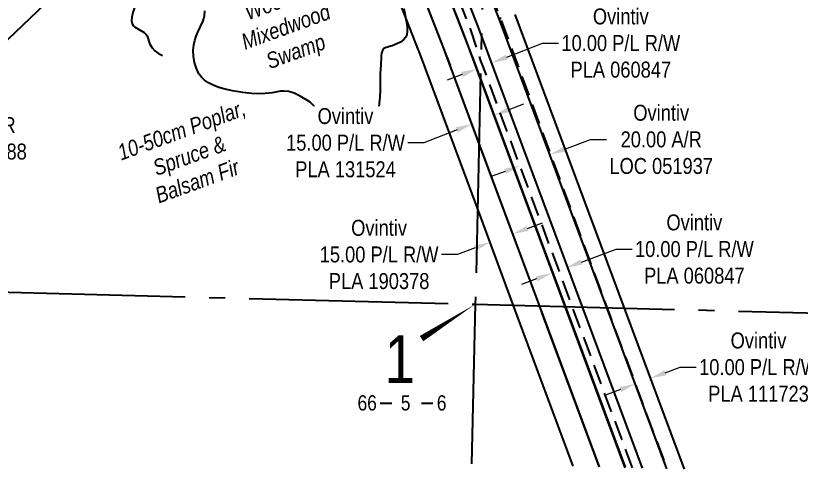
# Model space of a CAD drawing. Extents: x 391856 to 401992, y 6055951 to 6064954.
# Drawn here: x 395464.5 to 395956.4, y 6060666.3 to 6060950.4 of the extents above; entities that cross this region are included whole.
import ezdxf
from ezdxf.enums import TextEntityAlignment as Align

# ---------------------------------------------------------------- set-up
doc = ezdxf.new("R2010")
doc.units = 0
doc.header["$LTSCALE"] = 5
doc.header["$PDSIZE"] = 0.5
doc.linetypes.add('foc-ACCESSROAD', pattern=[3.75, 2.5, -1.25])
doc.linetypes.add('foc-QUARTERLINE', pattern=[33, 25, -3, 2, -3])
doc.layers.get('Defpoints').update_dxf_attribs({"color": 9})
for name, color, linetype in [('10', 1, 'Continuous'), ('9', 3, 'Continuous'), ('F-AR', 190, 'foc-ACCESSROAD'), ('F-RW', 190, 'Continuous'), ('L-QSEC', 8, 'foc-QUARTERLINE'), ('L-SECLBL', 7, 'Continuous'), ('T-BUSH-T', 110, 'Continuous'), ('T-CREEK', 160, 'Continuous'), ('WETLAND', 143, 'Continuous'), ('WETLAND-T', 146, 'Continuous')]:
    doc.layers.add(name, color=color, linetype=linetype)
for name, color, linetype, lineweight in [('F-AR-T', 190, 'Continuous', 9), ('F-RW-T', 190, 'Continuous', 9), ('F-RW-T2', 190, 'Continuous', 9)]:
    doc.layers.add(name, color=color, linetype=linetype, lineweight=lineweight)
doc.styles.add('80CG', font='ARIALN.TTF', dxfattribs={"height": 10})
doc.styles.add('80L', font='ARIALN.TTF', dxfattribs={"height": 10})
doc.styles.add('foc-LtypeFont', font='ARIALN.TTF', dxfattribs={"height": 7.35})
doc.styles.add('SIMPLEX', font='ARIALN.TTF')
doc.linetypes.add('foc-TOPO-flowdirection-NOLINE', pattern='A,0,[">",foc-LtypeFont,S=0.3,R=0,X=0,Y=-0.945],-20,[">",foc-LtypeFont,S=0.3,R=0,X=0,Y=-0.945],0', length=20)
doc.dimstyles.new('Compass 5 000', dxfattribs={"dimscale": 5, "dimtxt": 9, "dimasz": 2, "dimexe": 0.2, "dimexo": 0.0625, "dimgap": 0.5, "dimtad": 0, "dimtih": 1, "dimtoh": 1, "dimzin": 0, "dimdsep": 46, "dimtxsty": '80CG', "dimcen": 0.1, "dimse1": 1, "dimse2": 1, "dimclrd": 256, "dimclrt": 256, "dimaunit": 1, "dimadec": 4, "dimazin": 0, "dimtfac": 0.06, "dimtofl": 0, "dimtmove": 0, "dimatfit": 1, "dimfxl": 0.2, "dimtolj": 1, "dimtzin": 0, "dimlwd": -1, "dimarcsym": 0})

# ---------------------------------------------------------------- blocks, each defined once
blk = doc.blocks.new('L-SECLBL')
at = {"layer": '9', "color": 7}
for p, q in [((-5.08, -27.83), (-12.29, -27.83)), ((20.7, -27.83), (13.5, -27.83))]:
    blk.add_line(p, q, dxfattribs=at)
at = {"layer": '10', "color": 2, "style": 'SIMPLEX'}
blk.add_attdef('SEC', text='', height=30, dxfattribs=at).set_placement((0, 0), align=Align.MIDDLE)
at = {"layer": '10', "color": 5, "style": '80L'}
blk.add_attdef('TWP', text='', height=9.5, dxfattribs=at).set_placement((-14.43, -27.37), align=Align.MIDDLE_RIGHT)
blk.add_attdef('RGE', text='', height=9.5, dxfattribs=at).set_placement((3.62, -27.37), align=Align.MIDDLE_CENTER)
blk.add_attdef('MER', text='', height=9.5, dxfattribs=at).set_placement((23.17, -27.37), align=Align.MIDDLE_LEFT)
blk = doc.blocks.new('*D78')
at = {"layer": 'Defpoints', "color": 0, "transparency": 16777216}
for p in [(395799.45, 6060863.41), (395804.77, 6060849.12), (395785.99, 6060842.13)]:
    blk.add_point(p, dxfattribs=at)
at = {"layer": 'F-AR-T', "transparency": 16777216}
for p, q in [((395808.82, 6060866.9), (395824.89, 6060872.89)), ((395824.89, 6060872.89), (395834.89, 6060872.89)), ((395771.3, 6060852.92), (395761.93, 6060849.43))]:
    blk.add_line(p, q, dxfattribs=at)
for points in [[(395808.24, 6060868.46), (395809.4, 6060865.34), (395799.45, 6060863.41)], [(395770.72, 6060854.48), (395771.88, 6060851.36), (395780.67, 6060856.41)]]:
    blk.add_solid(points, dxfattribs=at)
at = {"layer": 'F-AR-T', "transparency": 16777216, "insert": (395869.2, 6060872.89), "char_height": 10, "attachment_point": 5, "style": '80CG'}
blk.add_mtext('\\A1;Ovintiv\\P20.00 A/R\\PLOC 051937', dxfattribs=at)
blk = doc.blocks.new('*D80')
at = {"layer": 'Defpoints', "color": 0, "transparency": 16777216}
for p in [(395378.25, 6060893.38), (395358.82, 6060891.81), (395371.16, 6060883.21)]:
    blk.add_point(p, dxfattribs=at)
at = {"layer": 'F-AR-T', "transparency": 16777216}
for p, q in [((395357.7, 6060907.7), (395349.49, 6060913.42)), ((395386.46, 6060887.66), (395394.68, 6060881.93)), ((395394.68, 6060881.93), (395404.68, 6060881.93))]:
    blk.add_line(p, q, dxfattribs=at)
for points in [[(395358.65, 6060909.07), (395356.75, 6060906.33), (395365.9, 6060901.98)], [(395387.41, 6060889.03), (395385.5, 6060886.3), (395378.25, 6060893.38)]]:
    blk.add_solid(points, dxfattribs=at)
at = {"layer": 'F-AR-T', "transparency": 16777216, "insert": (395438.99, 6060881.93), "char_height": 10, "attachment_point": 5, "style": '80CG'}
blk.add_mtext('\\A1;Ovintiv\\P15.00 A/R\\PLOC 090988', dxfattribs=at)
blk = doc.blocks.new('*D90')
at = {"layer": 'Defpoints', "color": 0, "transparency": 16777216}
for p in [(395733.27, 6060997.06), (395723.95, 6060993.42), (395753.7, 6060917.21)]:
    blk.add_point(p, dxfattribs=at)
at = {"layer": 'F-RW-T', "transparency": 16777216}
for p, q in [((395772.33, 6060924.48), (395794.79, 6060933.24)), ((395794.79, 6060933.24), (395804.79, 6060933.24)), ((395744.38, 6060913.57), (395735.07, 6060909.94))]:
    blk.add_line(p, q, dxfattribs=at)
for points in [[(395771.72, 6060926.03), (395772.93, 6060922.93), (395763.01, 6060920.84)], [(395743.78, 6060915.13), (395744.99, 6060912.02), (395753.7, 6060917.21)]]:
    blk.add_solid(points, dxfattribs=at)
at = {"layer": 'F-RW-T', "transparency": 16777216, "insert": (395843.87, 6060933.24), "char_height": 10, "attachment_point": 5, "style": '80CG'}
blk.add_mtext('\\A1;Ovintiv\\P10.00 P/L R/W\\PPLA 060847', dxfattribs=at)
blk = doc.blocks.new('*D91')
at = {"layer": 'Defpoints', "color": 0, "transparency": 16777216}
for p in [(395798.5, 6060794.26), (395807.87, 6060797.75), (395809.79, 6060792.6)]:
    blk.add_point(p, dxfattribs=at)
at = {"layer": 'F-RW-T2', "transparency": 16777216}
for p, q in [((395819.16, 6060796.09), (395840.89, 6060804.18)), ((395840.89, 6060804.18), (395850.89, 6060804.18)), ((395791.05, 6060785.62), (395781.68, 6060782.13))]:
    blk.add_line(p, q, dxfattribs=at)
for points in [[(395818.58, 6060797.65), (395819.75, 6060794.53), (395809.79, 6060792.6)], [(395790.47, 6060787.18), (395791.63, 6060784.06), (395800.42, 6060789.11)]]:
    blk.add_solid(points, dxfattribs=at)
at = {"layer": 'F-RW-T2', "transparency": 16777216, "insert": (395889.98, 6060804.18), "char_height": 10, "attachment_point": 5, "style": '80CG'}
blk.add_mtext('\\A1;Ovintiv\\P10.00 P/L R/W\\PPLA 060847', dxfattribs=at)
blk = doc.blocks.new('*D93')
at = {"layer": 'Defpoints', "color": 0, "transparency": 16777216}
for p in [(395787.38, 6060924.47), (395778, 6060920.98), (395862.35, 6060723.23)]:
    blk.add_point(p, dxfattribs=at)
at = {"layer": 'F-RW-T2', "transparency": 16777216}
for p, q in [((395871.72, 6060726.72), (395881.12, 6060730.22)), ((395881.12, 6060730.22), (395891.12, 6060730.22)), ((395843.6, 6060716.24), (395834.23, 6060712.75))]:
    blk.add_line(p, q, dxfattribs=at)
for points in [[(395871.14, 6060728.28), (395872.3, 6060725.16), (395862.35, 6060723.23)], [(395843.02, 6060717.8), (395844.18, 6060714.68), (395852.97, 6060719.73)]]:
    blk.add_solid(points, dxfattribs=at)
at = {"layer": 'F-RW-T2', "transparency": 16777216, "insert": (395930.2, 6060730.22), "char_height": 10, "attachment_point": 5, "style": '80CG'}
blk.add_mtext('\\A1;Ovintiv\\P10.00 P/L R/W\\PPLA 111723', dxfattribs=at)
blk = doc.blocks.new('*D94')
at = {"layer": 'Defpoints', "color": 0, "transparency": 16777216}
for p in [(395742.48, 6060944.42), (395728.5, 6060938.97), (395750.51, 6060882.59)]:
    blk.add_point(p, dxfattribs=at)
at = {"layer": 'F-RW-T', "transparency": 16777216}
for p, q in [((395773.8, 6060891.68), (395783.11, 6060895.31)), ((395741.19, 6060878.95), (395720.34, 6060870.82)), ((395720.34, 6060870.82), (395710.34, 6060870.82))]:
    blk.add_line(p, q, dxfattribs=at)
for points in [[(395773.19, 6060893.23), (395774.4, 6060890.13), (395764.48, 6060888.04)], [(395740.58, 6060880.51), (395741.8, 6060877.4), (395750.51, 6060882.59)]]:
    blk.add_solid(points, dxfattribs=at)
at = {"layer": 'F-RW-T', "transparency": 16777216, "insert": (395671.26, 6060870.82), "char_height": 10, "attachment_point": 5, "style": '80CG', "bg_fill": 3, "box_fill_scale": 1.1, "bg_fill_color": 256, "bg_fill_true_color": 13158600, "bg_fill_transparency": 0}
blk.add_mtext('\\A1;Ovintiv\\P15.00 P/L R/W\\PPLA 131524', dxfattribs=at)
blk = doc.blocks.new('*D95')
at = {"layer": 'Defpoints', "color": 0, "transparency": 16777216}
for p in [(395747.22, 6060890.88), (395733.15, 6060885.65), (395761.91, 6060808.42)]:
    blk.add_point(p, dxfattribs=at)
at = {"layer": 'F-RW-T', "transparency": 16777216}
for p, q in [((395785.34, 6060817.15), (395794.71, 6060820.64)), ((395752.54, 6060804.93), (395741.41, 6060800.79)), ((395741.41, 6060800.79), (395731.41, 6060800.79))]:
    blk.add_line(p, q, dxfattribs=at)
for points in [[(395784.76, 6060818.71), (395785.92, 6060815.59), (395775.97, 6060813.66)], [(395751.96, 6060806.49), (395753.12, 6060803.37), (395761.91, 6060808.42)]]:
    blk.add_solid(points, dxfattribs=at)
at = {"layer": 'F-RW-T', "transparency": 16777216, "insert": (395692.33, 6060800.79), "char_height": 10, "attachment_point": 5, "style": '80CG'}
blk.add_mtext('\\A1;Ovintiv\\P15.00 P/L R/W\\PPLA 190378', dxfattribs=at)

msp = doc.modelspace()

# ---------------------------------------------------------------- linework, layer by layer
at = {"layer": 'F-AR', "flags": 128}
msp.add_lwpolyline([(395851.175, 6060667.096), (395813.563, 6060768.093), (395756.152, 6060922.25), (395749.739, 6060941.63), (395749.739, 6060941.63), (395657.773, 6061176.746), (395674.499, 6061188.887), (395768.364, 6060948.916), (395768.364, 6060948.916), (395835.172, 6060767.533), (395872.776, 6060666.537)], dxfattribs=at)
at = {"layer": 'F-RW'}
for points in [[(395545.658, 6061680.95), (395572.499, 6061580.209), (395619.701, 6061403.051), (395620.503, 6061400.037), (395625.203, 6061382.401), (395626.468, 6061377.652), (395629.386, 6061366.699), (395634.909, 6061345.992), (395638.612, 6061332.005), (395643.095, 6061315.099), (395713.632, 6061217.867), (395726.584, 6061200.015), (395687.824, 6061171.897), (395649.124, 6061143.821), (395658.996, 6061118.54), (395736.793, 6060919.309)], [(395656.832, 6061321.708), (395725.774, 6061226.675), (395747.533, 6061196.681), (395696.632, 6061159.755), (395667.311, 6061138.484), (395672.968, 6061123.996), (395750.765, 6060924.765)], [(395516.788, 6061157.82), (395519.577, 6061137.31), (395553.24, 6061096.386), (395568.791, 6061112.679), (395661.814, 6061180.14), (395754.377, 6060942.981), (395857.203, 6060666.94)], [(395505.307, 6061168.034), (395510.051, 6061133.15), (395546.28, 6061089.107), (395552.685, 6061081.321), (395575.397, 6061105.117), (395657.205, 6061164.444), (395745.033, 6060939.418), (395846.428, 6060667.218)], [(395505.308, 6060979.336), (395450.434, 6060926.98), (395441.022, 6060913.457), (395424.594, 6060924.894), (395412.28, 6060933.466), (395408.176, 6060936.324), (395395.86, 6060944.898), (395393.044, 6060940.86), (395282.06, 6060781.819), (395260.232, 6060750.548), (395213.621, 6060683.574)], [(395872.776, 6060666.537), (395835.172, 6060767.533), (395768.109, 6060947.519), (395757.368, 6060974.988)], [(395777.404, 6060951.248), (395845.948, 6060767.254), (395883.574, 6060666.258)], [(395731.046, 6060934.263), (395731.419, 6060933.307), (395755.52, 6060868.579), (395792.641, 6060768.89), (395795.514, 6060761.174), (395830.249, 6060667.891)], [(395814.083, 6060668.309), (395776.475, 6060769.309), (395754.587, 6060828.089), (395717.399, 6060927.962), (395717.072, 6060928.799)], [(395750.77, 6060924.767), (395756.6, 6060909.111), (395808.953, 6060768.515), (395809.721, 6060766.454), (395846.561, 6060667.516)], [(395830.395, 6060667.934), (395795.66, 6060761.217), (395792.786, 6060768.933), (395755.666, 6060868.622), (395736.793, 6060919.309)]]:
    msp.add_lwpolyline(points, dxfattribs=at)
at = {"layer": 'F-RW', "flags": 128}
msp.add_lwpolyline([(395717.072, 6060928.799), (395636.416, 6061135.075), (395535.586, 6061273.917), (395547.723, 6061282.731), (395649.685, 6061142.331), (395731.046, 6060934.263)], dxfattribs=at)
at = {"layer": 'L-QSEC', "flags": 128}
for points in [[(395771.185, 6061574.109), (395752.633, 6060769.674)], [(394950.991, 6060790.394), (395752.633, 6060769.674)], [(395752.633, 6060769.674), (395750.328, 6060669.702)], [(395752.633, 6060769.674), (396554.276, 6060748.953)]]:
    msp.add_lwpolyline(points, dxfattribs=at)
at = {"layer": 'L-SECLBL', "flags": 128}
msp.add_lwpolyline([(395752.633, 6060769.674, 0, 4, 0), (395718.915, 6060748.128, 0, 0, 0)], format="xyseb", dxfattribs=at)
at = {"layer": 'T-CREEK', "linetype": 'foc-TOPO-flowdirection-NOLINE', "flags": 128}
msp.add_lwpolyline([(395342.171, 6061098.551), (395420.586, 6061035.002), (395425.778, 6061034.387), (395427.917, 6061033.816), (395429.535, 6061032.846), (395431.047, 6061031.306), (395432.332, 6061029.477), (395435.478, 6061024.272), (395437.572, 6061021.828), (395440.724, 6061019.139), (395443.248, 6061017.275), (395445.627, 6061015.88), (395447.898, 6061014.943), (395451.487, 6061014.203), (395456.487, 6061013.929), (395458.669, 6061014.053), (395463.202, 6061015.914), (395463.951, 6061015.941), (395475.923, 6061007.53), (395499.659, 6061001.463), (395502.308, 6060999.531), (395504.841, 6060998.019), (395507.235, 6060996.976), (395510.747, 6060995.958), (395514.145, 6060995.384), (395517.273, 6060995.28), (395520.067, 6060995.645), (395521.658, 6060996.283), (395525.411, 6060998.534), (395526.412, 6060998.874), (395527.304, 6060998.931), (395528.493, 6060998.626), (395529.816, 6060997.926), (395533.407, 6060995.003), (395534.734, 6060993.677), (395535.919, 6060992.115), (395536.973, 6060990.304), (395537.917, 6060988.208), (395539.254, 6060984.156), (395542.174, 6060972.953), (395544.207, 6060967.698), (395544.536, 6060966.264), (395544.586, 6060965.012), (395544.332, 6060963.83), (395543.728, 6060962.569), (395540.346, 6060958.079), (395539.284, 6060956.114), (395538.029, 6060952.416), (395537.362, 6060949.553), (395537.198, 6060947.16), (395537.549, 6060945.241), (395538.096, 6060944.271), (395539.025, 6060943.357), (395544.941, 6060939.865), (395546.138, 6060938.854), (395546.926, 6060937.786), (395548.611, 6060932.513), (395550.02, 6060930.362), (395551.817, 6060928.464), (395554.003, 6060926.818), (395556.577, 6060925.425)], dxfattribs=at)
at = {"layer": 'T-CREEK', "flags": 128}
msp.add_lwpolyline([(395538.029, 6060952.416), (395537.362, 6060949.553), (395537.198, 6060947.16), (395537.549, 6060945.241), (395538.096, 6060944.271), (395539.025, 6060943.357), (395544.941, 6060939.865), (395546.138, 6060938.854), (395546.926, 6060937.786), (395548.611, 6060932.513), (395550.02, 6060930.362), (395551.817, 6060928.464), (395554.003, 6060926.818), (395556.577, 6060925.425)], dxfattribs=at)
at = {"layer": 'WETLAND', "flags": 128}
msp.add_lwpolyline([(395707.737, 6060954.861), (395709.324, 6060947.437), (395709.917, 6060943.447), (395709.986, 6060940.71), (395709.644, 6060938.494), (395708.909, 6060936.792), (395707.651, 6060935.288), (395705.846, 6060933.942), (395703.425, 6060932.701), (395700.438, 6060931.552), (395696.759, 6060930.593), (395695.361, 6060929.913), (395694.389, 6060928.728), (395693.82, 6060926.939), (395693.625, 6060925.084), (395693.44, 6060919.248), (395693.095, 6060914.41), (395693.05, 6060903.722), (395692.683, 6060899.369), (395691.998, 6060891.644), (395691.508, 6060888.546), (395690.562, 6060885.726), (395689.921, 6060884.625), (395689.158, 6060883.714), (395687.159, 6060882.209), (395684.449, 6060880.937), (395681.16, 6060879.965), (395677.697, 6060879.416), (395675.949, 6060879.369), (395674.095, 6060879.53), (395670.065, 6060880.476), (395665.611, 6060882.253), (395660.663, 6060884.887), (395659.127, 6060885.93), (395657.566, 6060887.272), (395650.855, 6060894.603), (395649.117, 6060896.183), (395647.43, 6060897.391), (395642.821, 6060900.079), (395639.096, 6060901.817), (395635.689, 6060902.87), (395632.563, 6060903.234), (395630.457, 6060903.055), (395625.355, 6060902.093), (395618.706, 6060901.546), (395612.557, 6060901.587), (395606.886, 6060902.218), (395606.886, 6060902.218), (395600.433, 6060903.363), (395595.803, 6060904.373), (395591.754, 6060905.518), (395588.299, 6060906.81), (395585.296, 6060908.319), (395582.828, 6060910.021), (395580.902, 6060911.903), (395579.395, 6060914.089), (395577.799, 6060917.414), (395576.597, 6060921.158), (395575.891, 6060925.003), (395575.731, 6060928.663), (395576.182, 6060932.191), (395576.788, 6060934.923), (395577.609, 6060937.596), (395578.643, 6060940.199), (395581.764, 6060946.724), (395582.44, 6060948.63), (395582.832, 6060950.364), (395583.014, 6060953.476)], dxfattribs=at)

# ---------------------------------------------------------------- block references
at = {"layer": 'L-SECLBL', "xscale": 0.9999926271494416, "yscale": 0.9999926271494416, "zscale": 0.9999926271494416}
msp.add_blockref('L-SECLBL', (395705.339, 6060735.256), dxfattribs=at).add_auto_attribs({'SEC': '1', 'TWP': '66', 'RGE': '5', 'MER': '6'})

# ---------------------------------------------------------------- texts
at = {"layer": 'T-BUSH-T', "insert": (395525.602, 6060868.433), "char_height": 10, "attachment_point": 1, "rotation": 20, "style": '80L'}
msp.add_mtext_dynamic_manual_height_columns('\\pi1.79345;{\\fArial Narrow|b0|i1|c0|p34;10-50cm Poplar,\\P\\pi19.32074;Spruce & \\P\\pi14.76753;Balsam Fir}', width=84.77381, gutter_width=50, heights=[0], dxfattribs=at)
at = {"layer": 'WETLAND-T', "insert": (395598.917, 6060953.967), "char_height": 10, "attachment_point": 1, "rotation": 20, "style": '80L'}
msp.add_mtext_dynamic_manual_height_columns('\\pi8.40266;{\\fArial Narrow|b0|i1|c0|p34;Wooded \\P\\pi0.30239;Mixedwood \\P\\pi10.68779;Swamp}', width=58.51746, gutter_width=50, heights=[0], dxfattribs=at)

# ---------------------------------------------------------------- dimensions: what is measured, and where the dimension line sits
at = {"layer": 'F-AR-T'}
for base, p1, p2, angle, text, picture, middle in [((395378.253, 6060893.38), (395358.816, 6060891.811), (395371.164, 6060883.207), 325.13283, 'Ovintiv\\P15.00 A/R\\PLOC 090988', '*D80', (395438.995, 6060881.934)), ((395799.449, 6060863.407), (395785.992, 6060842.126), (395804.771, 6060849.123), 20.43556, 'Ovintiv\\P20.00 A/R\\PLOC 051937', '*D78', (395869.199, 6060872.889))]:
    dim = msp.add_linear_dim(base=base, p1=p1, p2=p2, angle=angle, text=text, dimstyle='Compass 5 000', dxfattribs=at)
    dim.commit()
    dim.dimension.update_dxf_attribs({"geometry": picture, "text_midpoint": middle, "dimtype": 161})
at = {"layer": 'F-RW-T2'}
for base, p1, p2, angle, text, picture, middle in [((395862.35, 6060723.226), (395777.998, 6060920.979), (395787.378, 6060924.473), 20.43208, 'Ovintiv\\P10.00 P/L R/W\\PPLA 111723', '*D93', (395930.201, 6060730.218)), ((395809.792, 6060792.602), (395798.503, 6060794.264), (395807.874, 6060797.753), 20.42386, 'Ovintiv\\P10.00 P/L R/W\\PPLA 060847', '*D91', (395889.976, 6060804.184))]:
    dim = msp.add_linear_dim(base=base, p1=p1, p2=p2, angle=angle, text=text, dimstyle='Compass 5 000', dxfattribs=at)
    dim.commit()
    dim.dimension.update_dxf_attribs({"geometry": picture, "text_midpoint": middle, "dimtype": 161})

# ---------------------------------------------------------------- next in the draw order: dimensions: what is measured, and where the dimension line sits
at = {"layer": 'F-RW-T'}
dim = msp.add_linear_dim(base=(395750.505, 6060882.589), p1=(395742.482, 6060944.423), p2=(395728.504, 6060938.968), angle=201.31739, text='Ovintiv\\P15.00 P/L R/W\\PPLA 131524', dimstyle='Compass 5 000', override={"dimtfill": 1}, dxfattribs=at)
dim.commit()
dim.dimension.update_dxf_attribs({"geometry": '*D94', "text_midpoint": (395671.262, 6060870.819), "dimtype": 161})

# ---------------------------------------------------------------- next in the draw order: dimensions: what is measured, and where the dimension line sits
for base, p1, p2, angle, text, picture, middle in [((395753.697, 6060917.208), (395733.271, 6060997.059), (395723.955, 6060993.424), 201.31735, 'Ovintiv\\P10.00 P/L R/W\\PPLA 060847', '*D90', (395843.87, 6060933.243)), ((395761.91, 6060808.422), (395747.215, 6060890.884), (395733.155, 6060885.648), 200.42313, 'Ovintiv\\P15.00 P/L R/W\\PPLA 190378', '*D95', (395692.33, 6060800.789))]:
    dim = msp.add_linear_dim(base=base, p1=p1, p2=p2, angle=angle, text=text, dimstyle='Compass 5 000', dxfattribs=at)
    dim.commit()
    dim.dimension.update_dxf_attribs({"geometry": picture, "text_midpoint": middle, "dimtype": 161})

doc.saveas('drawing.dxf')
